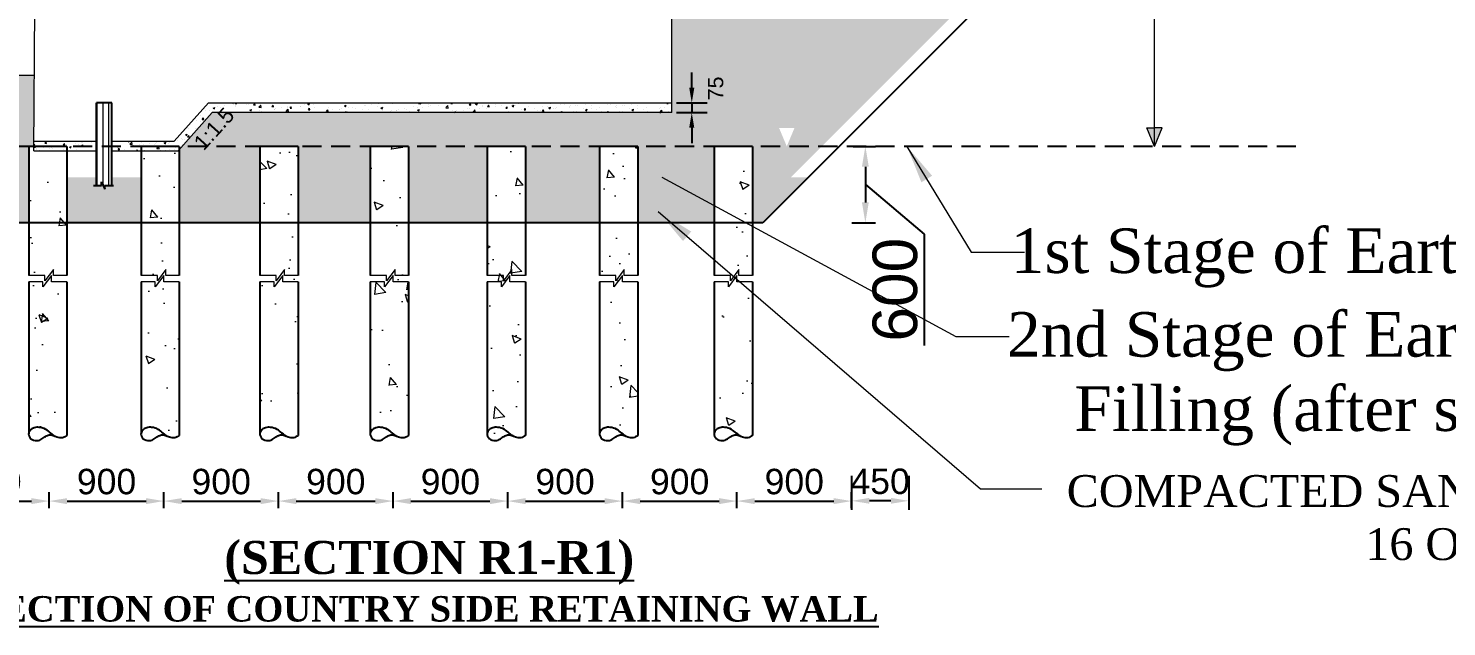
# Model space of a CAD drawing. Extents: x -426260 to 2055400, y -4304674 to -305611.
# Drawn here: x 1014226 to 1025362, y -1914275 to -1909576 of the extents above; entities that cross this region are included whole.
import ezdxf

# ---------------------------------------------------------------- set-up
doc = ezdxf.new("R2010")
doc.units = 0
doc.header["$LTSCALE"] = 300
doc.header["$MEASUREMENT"] = 0
doc.header["$PDMODE"] = 3
doc.linetypes.add('DASHED', pattern=[0.75, 0.5, -0.25])
doc.layers.get('0').update_dxf_attribs({"linetype": 'CONTINUOUS'})
doc.layers.get('DEFPOINTS').update_dxf_attribs({"linetype": 'CONTINUOUS'})
doc.layers.add('Dim', color=7, linetype='CONTINUOUS', lineweight=9)
doc.layers.add('HATCH', color=252, linetype='CONTINUOUS', lineweight=5)
for name, color, linetype in [('LINE', 7, 'CONTINUOUS'), ('P1', 7, 'CONTINUOUS'), ('TXT', 7, 'CONTINUOUS')]:
    doc.layers.add(name, color=color, linetype=linetype)
doc.styles.add('Arial', font='arial.ttf')
doc.styles.add('BIG', font='ROMANT.SHX')
doc.styles.add('DIM', font='isocp3.shx')
doc.styles.add('dimText', font='ARIALN.TTF')
doc.dimstyles.new('dim_230', dxfattribs={"dimtxt": 460, "dimasz": 460, "dimexe": 230, "dimexo": 100, "dimgap": 100, "dimtad": 1, "dimdec": 0, "dimzin": 0, "dimdsep": 46, "dimtxsty": 'dimText', "dimcen": 0.09, "dimclrd": 256, "dimclre": 256, "dimclrt": 7, "dimadec": 0, "dimazin": 0, "dimtfac": 1, "dimtdec": 0, "dimtofl": 0, "dimtmove": 0, "dimatfit": 3, "dimfxl": 1, "dimtolj": 1, "dimtzin": 0, "dimlwd": -1, "dimlwe": -1, "dimarcsym": 0})
doc.dimstyles.new('dim_60', dxfattribs={"dimtxt": 120, "dimasz": 120, "dimexe": 60, "dimexo": 60, "dimgap": 50, "dimtad": 1, "dimdec": 0, "dimzin": 0, "dimdsep": 46, "dimtxsty": 'DIM', "dimcen": 0.09, "dimclrd": 5, "dimclre": 5, "dimclrt": 7, "dimadec": 0, "dimazin": 0, "dimtfac": 1, "dimtdec": 0, "dimtmove": 0, "dimatfit": 3, "dimfxl": 1, "dimtolj": 1, "dimtzin": 0, "dimarcsym": 0})
doc.dimstyles.new('dim_70', dxfattribs={"dimtxt": 140, "dimasz": 140, "dimexe": 70, "dimexo": 40, "dimgap": 50, "dimtad": 1, "dimdec": 0, "dimzin": 0, "dimdsep": 46, "dimtxsty": 'Arial', "dimcen": 0.09, "dimclrd": 5, "dimclre": 5, "dimclrt": 7, "dimadec": 0, "dimazin": 0, "dimtfac": 1, "dimtdec": 0, "dimtmove": 0, "dimatfit": 3, "dimfxl": 1, "dimtolj": 1, "dimtzin": 0, "dimarcsym": 0})
doc.dimstyles.new('dim_80', dxfattribs={"dimtxt": 160, "dimasz": 160, "dimexe": 80, "dimexo": 40, "dimgap": 50, "dimtad": 1, "dimdec": 0, "dimzin": 0, "dimdsep": 46, "dimtxsty": 'DIM', "dimcen": 0.09, "dimclrd": 5, "dimclre": 5, "dimclrt": 7, "dimadec": 0, "dimazin": 0, "dimtfac": 1, "dimtdec": 0, "dimtmove": 0, "dimatfit": 3, "dimfxl": 1, "dimtolj": 1, "dimtzin": 0, "dimarcsym": 0})
pattern_1 = [(37.5, (-16845.33, -437238.19), (-5.039469, 154.1459015), [0, -121.6, 0, -136, 0, -130]), (7.5, (-16845.33, -437238.19), (141.582136, 225.771685), [0, -65.6, 0, -109.6, 0, -42]), (327.5, (-16943.73, -437238.19), (249.131349, 0.452724), [0, -40, 0, -144, 0, -188]), (317.5, (-16943.73, -437238.19), (240.490128, 70.214045), [0, -20, 0, -94.4, 0, -108])]

# ---------------------------------------------------------------- blocks, each defined once
blk = doc.blocks.new('*D113')
at = {"layer": 'DEFPOINTS', "color": 0, "ltscale": 500, "transparency": 16777216}
for p in [(1018957, -1910237), (1019026, -1910162), (1019435, -1910237)]:
    blk.add_point(p, dxfattribs=at)
at = {"layer": 'Dim', "color": 5, "lineweight": -2, "ltscale": 500, "transparency": 16777216}
for p, q in [((1019435, -1910042), (1019435, -1909922)), ((1019315, -1910162), (1019555, -1910162)), ((1019315, -1910237), (1019555, -1910237)), ((1019435, -1910162), (1019435, -1910237)), ((1019435, -1910357), (1019435, -1910477))]:
    blk.add_line(p, q, dxfattribs=at)
at = {"layer": 'Dim', "color": 5, "ltscale": 500, "transparency": 16777216}
for points in [[(1019415, -1910042), (1019455, -1910042), (1019435, -1910162)], [(1019415, -1910357), (1019455, -1910357), (1019435, -1910237)]]:
    blk.add_solid(points, dxfattribs=at)
at = {"layer": 'Dim', "color": 7, "ltscale": 500, "transparency": 16777216, "insert": (1019623, -1910048), "char_height": 120, "attachment_point": 5, "rotation": 90, "style": 'Arial'}
blk.add_mtext('\\A1;75', dxfattribs=at)
blk = doc.blocks.new('*D114')
at = {"layer": 'DEFPOINTS', "color": 0, "ltscale": 50, "transparency": 16777216}
for p in [(1020690, -1913052), (1021139, -1913052), (1020690, -1913287)]:
    blk.add_point(p, dxfattribs=at)
at = {"layer": 'HATCH', "color": 5, "lineweight": -2, "ltscale": 50, "transparency": 16777216}
for p, q in [((1020690, -1913092), (1020690, -1913357)), ((1021139, -1913092), (1021139, -1913357)), ((1020999, -1913287), (1020830, -1913287))]:
    blk.add_line(p, q, dxfattribs=at)
at = {"layer": 'HATCH', "color": 5, "ltscale": 50, "transparency": 16777216}
for points in [[(1020830, -1913264), (1020830, -1913310), (1020690, -1913287)], [(1020999, -1913264), (1020999, -1913310), (1021139, -1913287)]]:
    blk.add_solid(points, dxfattribs=at)
at = {"layer": 'HATCH', "color": 7, "ltscale": 50, "transparency": 16777216, "insert": (1020914, -1913135), "char_height": 200, "attachment_point": 5, "style": 'Arial'}
blk.add_mtext('\\A1;450', dxfattribs=at)
blk = doc.blocks.new('RT')
at = {"layer": 'Dim', "ltscale": 50}
h = blk.add_hatch(dxfattribs=at)
h.set_pattern_fill('AR-CONC', color=8, scale=100, style=0)
h.set_pattern_definition([(50, (-3013919.5, 641592.65), (717.26018, -62.75213), [75, -825]), (355, (-3013919.5, 641592.65), (-138.75133, 752.19213), [60, -660]), (100.4514, (-3013859.75, 641587.4), (578.50938, 689.43954), [63.74019, -701.14211]), (46.1842, (-3013919.5, 641792.65), (1067.24105, -165.51901), [112.5, -1237.5]), (96.6356, (-3013830.6, 641778.9), (934.6627, 974.11787), [95.6103, -1051.713]), (351.1842, (-3013919.5, 641792.7), (934.66195, 974.1186), [90, -990]), (21, (-3013819.5, 641742.65), (596.90705, -402.61889), [75, -825]), (326, (-3013819.5, 641742.65), (243.31533, 725.15005), [60, -660]), (71.4514, (-3013769.8, 641709.1), (840.22263, 322.5305), [63.74019, -701.14211]), (37.5, (-3013919.52, 641592.65), (12.159855, 332.893854), [0, -652, 0, -670, 0, -662.5]), (7.5, (-3013919.52, 641592.65), (263.069537, 394.41171), [0, -382, 0, -637, 0, -252.5]), (327.5, (-3014142.52, 641592.65), (533.822436, -22.554872), [0, -250, 0, -780, 0, -1035]), (317.5, (-3014242.52, 641592.65), (583.18617, 100.10498), [0, -325, 0, -518, 0, -735])])
h.paths.add_polyline_path([(150, -2269), (138, -2291), (119, -2305), (97, -2311), (74, -2310), (52, -2302), (33, -2290), (15, -2276), (-6, -2267), (-29, -2266), (-52, -2273), (-64, -2281), (-86, -2289), (-109, -2290), (-130, -2283), (-150, -2271), (-150, 0), (150, 0)])
for points in [[(-150, -1014), (-44, -1014), (-44, -966), (22, -1055), (22, -1014), (150, -1014)], [(-150, -1063), (-29, -1063), (-29, -1015), (38, -1103), (38, -1063), (150, -1063)]]:
    blk.add_lwpolyline(points, dxfattribs=at)
at = {"layer": 'P1', "ltscale": 50}
for points in [[(-150, 0), (-150, -1014)], [(-150, 0), (150, 0)], [(150, 0), (150, -1014)], [(-150, -1063), (-150, -2271)], [(150, -1063), (150, -2253)]]:
    blk.add_lwpolyline(points, dxfattribs=at)
blk.add_spline([(-150, -2271), (-115, -2289), (-72, -2284), (-23, -2252), (15, -2223), (67, -2207), (106, -2210), (132, -2224), (144, -2239), (150, -2253), (150, -2266), (123, -2303), (73, -2309), (38, -2293), (10, -2273), (-18, -2265), (-51, -2273)], degree=3, dxfattribs=at)
blk = doc.blocks.new('PILE.5')
at = {"layer": 'HATCH', "color": 5}
blk.add_blockref('RT', (0, 0), dxfattribs=at)
blk = doc.blocks.new('*D215')
at = {"layer": 'DEFPOINTS', "color": 0, "ltscale": 50, "transparency": 16777216}
for p in [(1014390, -1913289), (1013490, -1913384), (1014390, -1913384)]:
    blk.add_point(p, dxfattribs=at)
at = {"layer": 'HATCH', "color": 5, "lineweight": -2, "ltscale": 50, "transparency": 16777216}
for p, q in [((1013490, -1913344), (1013490, -1913219)), ((1014390, -1913344), (1014390, -1913219)), ((1013630, -1913289), (1014250, -1913289))]:
    blk.add_line(p, q, dxfattribs=at)
at = {"layer": 'HATCH', "color": 5, "ltscale": 50, "transparency": 16777216}
for points in [[(1013630, -1913266), (1013630, -1913313), (1013490, -1913289)], [(1014250, -1913266), (1014250, -1913313), (1014390, -1913289)]]:
    blk.add_solid(points, dxfattribs=at)
at = {"layer": 'HATCH', "color": 7, "ltscale": 50, "transparency": 16777216, "insert": (1013940, -1913137), "char_height": 200, "attachment_point": 5, "style": 'Arial'}
blk.add_mtext('\\A1;900', dxfattribs=at)
blk = doc.blocks.new('*D216')
at = {"layer": 'DEFPOINTS', "color": 0, "ltscale": 50, "transparency": 16777216}
for p in [(1015290, -1913289), (1014390, -1913384), (1015290, -1913384)]:
    blk.add_point(p, dxfattribs=at)
at = {"layer": 'HATCH', "color": 5, "lineweight": -2, "ltscale": 50, "transparency": 16777216}
for p, q in [((1014390, -1913344), (1014390, -1913219)), ((1015290, -1913344), (1015290, -1913219)), ((1014530, -1913289), (1015150, -1913289))]:
    blk.add_line(p, q, dxfattribs=at)
at = {"layer": 'HATCH', "color": 5, "ltscale": 50, "transparency": 16777216}
for points in [[(1014530, -1913266), (1014530, -1913313), (1014390, -1913289)], [(1015150, -1913266), (1015150, -1913313), (1015290, -1913289)]]:
    blk.add_solid(points, dxfattribs=at)
at = {"layer": 'HATCH', "color": 7, "ltscale": 50, "transparency": 16777216, "insert": (1014840, -1913137), "char_height": 200, "attachment_point": 5, "style": 'Arial'}
blk.add_mtext('\\A1;900', dxfattribs=at)
blk = doc.blocks.new('*D217')
at = {"layer": 'DEFPOINTS', "color": 0, "ltscale": 50, "transparency": 16777216}
for p in [(1016190, -1913289), (1015290, -1913384), (1016190, -1913384)]:
    blk.add_point(p, dxfattribs=at)
at = {"layer": 'HATCH', "color": 5, "lineweight": -2, "ltscale": 50, "transparency": 16777216}
for p, q in [((1015290, -1913344), (1015290, -1913219)), ((1016190, -1913344), (1016190, -1913219)), ((1015430, -1913289), (1016050, -1913289))]:
    blk.add_line(p, q, dxfattribs=at)
at = {"layer": 'HATCH', "color": 5, "ltscale": 50, "transparency": 16777216}
for points in [[(1015430, -1913266), (1015430, -1913313), (1015290, -1913289)], [(1016050, -1913266), (1016050, -1913313), (1016190, -1913289)]]:
    blk.add_solid(points, dxfattribs=at)
at = {"layer": 'HATCH', "color": 7, "ltscale": 50, "transparency": 16777216, "insert": (1015740, -1913137), "char_height": 200, "attachment_point": 5, "style": 'Arial'}
blk.add_mtext('\\A1;900', dxfattribs=at)
blk = doc.blocks.new('*D218')
at = {"layer": 'DEFPOINTS', "color": 0, "ltscale": 50, "transparency": 16777216}
for p in [(1017090, -1913289), (1016190, -1913384), (1017090, -1913384)]:
    blk.add_point(p, dxfattribs=at)
at = {"layer": 'HATCH', "color": 5, "lineweight": -2, "ltscale": 50, "transparency": 16777216}
for p, q in [((1016190, -1913344), (1016190, -1913219)), ((1017090, -1913344), (1017090, -1913219)), ((1016330, -1913289), (1016950, -1913289))]:
    blk.add_line(p, q, dxfattribs=at)
at = {"layer": 'HATCH', "color": 5, "ltscale": 50, "transparency": 16777216}
for points in [[(1016330, -1913266), (1016330, -1913313), (1016190, -1913289)], [(1016950, -1913266), (1016950, -1913313), (1017090, -1913289)]]:
    blk.add_solid(points, dxfattribs=at)
at = {"layer": 'HATCH', "color": 7, "ltscale": 50, "transparency": 16777216, "insert": (1016640, -1913137), "char_height": 200, "attachment_point": 5, "style": 'Arial'}
blk.add_mtext('\\A1;900', dxfattribs=at)
blk = doc.blocks.new('*D219')
at = {"layer": 'DEFPOINTS', "color": 0, "ltscale": 50, "transparency": 16777216}
for p in [(1017990, -1913289), (1017090, -1913384), (1017990, -1913384)]:
    blk.add_point(p, dxfattribs=at)
at = {"layer": 'HATCH', "color": 5, "lineweight": -2, "ltscale": 50, "transparency": 16777216}
for p, q in [((1017090, -1913344), (1017090, -1913219)), ((1017990, -1913344), (1017990, -1913219)), ((1017230, -1913289), (1017850, -1913289))]:
    blk.add_line(p, q, dxfattribs=at)
at = {"layer": 'HATCH', "color": 5, "ltscale": 50, "transparency": 16777216}
for points in [[(1017230, -1913266), (1017230, -1913313), (1017090, -1913289)], [(1017850, -1913266), (1017850, -1913313), (1017990, -1913289)]]:
    blk.add_solid(points, dxfattribs=at)
at = {"layer": 'HATCH', "color": 7, "ltscale": 50, "transparency": 16777216, "insert": (1017540, -1913137), "char_height": 200, "attachment_point": 5, "style": 'Arial'}
blk.add_mtext('\\A1;900', dxfattribs=at)
blk = doc.blocks.new('*D220')
at = {"layer": 'DEFPOINTS', "color": 0, "ltscale": 50, "transparency": 16777216}
for p in [(1018890, -1913289), (1017990, -1913384), (1018890, -1913384)]:
    blk.add_point(p, dxfattribs=at)
at = {"layer": 'HATCH', "color": 5, "lineweight": -2, "ltscale": 50, "transparency": 16777216}
for p, q in [((1017990, -1913344), (1017990, -1913219)), ((1018890, -1913344), (1018890, -1913219)), ((1018130, -1913289), (1018750, -1913289))]:
    blk.add_line(p, q, dxfattribs=at)
at = {"layer": 'HATCH', "color": 5, "ltscale": 50, "transparency": 16777216}
for points in [[(1018130, -1913266), (1018130, -1913313), (1017990, -1913289)], [(1018750, -1913266), (1018750, -1913313), (1018890, -1913289)]]:
    blk.add_solid(points, dxfattribs=at)
at = {"layer": 'HATCH', "color": 7, "ltscale": 50, "transparency": 16777216, "insert": (1018440, -1913137), "char_height": 200, "attachment_point": 5, "style": 'Arial'}
blk.add_mtext('\\A1;900', dxfattribs=at)
blk = doc.blocks.new('*D221')
at = {"layer": 'DEFPOINTS', "color": 0, "ltscale": 50, "transparency": 16777216}
for p in [(1019790, -1913289), (1018890, -1913384), (1019790, -1913384)]:
    blk.add_point(p, dxfattribs=at)
at = {"layer": 'HATCH', "color": 5, "lineweight": -2, "ltscale": 50, "transparency": 16777216}
for p, q in [((1018890, -1913344), (1018890, -1913219)), ((1019790, -1913344), (1019790, -1913219)), ((1019030, -1913289), (1019650, -1913289))]:
    blk.add_line(p, q, dxfattribs=at)
at = {"layer": 'HATCH', "color": 5, "ltscale": 50, "transparency": 16777216}
for points in [[(1019030, -1913266), (1019030, -1913313), (1018890, -1913289)], [(1019650, -1913266), (1019650, -1913313), (1019790, -1913289)]]:
    blk.add_solid(points, dxfattribs=at)
at = {"layer": 'HATCH', "color": 7, "ltscale": 50, "transparency": 16777216, "insert": (1019340, -1913137), "char_height": 200, "attachment_point": 5, "style": 'Arial'}
blk.add_mtext('\\A1;900', dxfattribs=at)
blk = doc.blocks.new('*D222')
at = {"layer": 'DEFPOINTS', "color": 0, "ltscale": 50, "transparency": 16777216}
for p in [(1020690, -1913289), (1019790, -1913384), (1020690, -1913384)]:
    blk.add_point(p, dxfattribs=at)
at = {"layer": 'HATCH', "color": 5, "lineweight": -2, "ltscale": 50, "transparency": 16777216}
for p, q in [((1019790, -1913344), (1019790, -1913219)), ((1020690, -1913344), (1020690, -1913219)), ((1019930, -1913289), (1020550, -1913289))]:
    blk.add_line(p, q, dxfattribs=at)
at = {"layer": 'HATCH', "color": 5, "ltscale": 50, "transparency": 16777216}
for points in [[(1019930, -1913266), (1019930, -1913313), (1019790, -1913289)], [(1020550, -1913266), (1020550, -1913313), (1020690, -1913289)]]:
    blk.add_solid(points, dxfattribs=at)
at = {"layer": 'HATCH', "color": 7, "ltscale": 50, "transparency": 16777216, "insert": (1020240, -1913137), "char_height": 200, "attachment_point": 5, "style": 'Arial'}
blk.add_mtext('\\A1;900', dxfattribs=at)
blk = doc.blocks.new('*D226')
at = {"layer": 'DEFPOINTS', "color": 0, "ltscale": 500, "transparency": 16777216}
for p in [(1020663, -1910503), (1020651, -1911103), (1020798, -1911103)]:
    blk.add_point(p, dxfattribs=at)
at = {"layer": 'Dim', "color": 5, "lineweight": -2, "ltscale": 500, "transparency": 16777216}
for p, q in [((1020703, -1910503), (1020878, -1910503)), ((1020798, -1910663), (1020798, -1910943)), ((1020798, -1910803), (1021261, -1911192)), ((1020691, -1911103), (1020878, -1911103)), ((1021261, -1911192), (1021261, -1912066))]:
    blk.add_line(p, q, dxfattribs=at)
at = {"layer": 'Dim', "color": 5, "ltscale": 500, "transparency": 16777216}
for points in [[(1020771, -1910663), (1020825, -1910663), (1020798, -1910503)], [(1020771, -1910943), (1020825, -1910943), (1020798, -1911103)]]:
    blk.add_solid(points, dxfattribs=at)
at = {"layer": 'Dim', "color": 7, "ltscale": 500, "transparency": 16777216, "insert": (1021032, -1911629), "char_height": 350, "attachment_point": 5, "rotation": 90, "style": 'Arial'}
blk.add_mtext('\\A1;600', dxfattribs=at)

msp = doc.modelspace()

# ---------------------------------------------------------------- hatches: boundary and pattern name
at = {"layer": 'Dim', "ltscale": 500}
h = msp.add_hatch(color=8, dxfattribs=at)
h.dxf.hatch_style = 1
h.paths.add_polyline_path([(1023129.6, -1910358), (1023068.8, -1910358), (1023008, -1910358), (1023068.8, -1910503.1)])
at = {"layer": 'HATCH', "ltscale": 10}
h = msp.add_hatch(dxfattribs=at)
h.set_pattern_fill('ANSI31', color=256, scale=375, angle=45, style=0)
h.set_pattern_definition([(90, (1150046.683, -1900850.76), (-46.875, 7e-15), [])])
h.paths.add_polyline_path([(1014760.4, -1910816.9), (1014804.6, -1910816.9), (1014804.6, -1910788.4), (1014832.6, -1910843.8), (1014832.6, -1910816.9), (1014880.4, -1910816.3), (1014880.4, -1910162.2), (1014760.4, -1910162.2)])
at = {"layer": 'LINE', "lineweight": 9, "ltscale": 50}
h = msp.add_hatch(dxfattribs=at)
h.set_pattern_fill('AR-SAND', color=0, scale=80, style=0)
h.set_pattern_definition(pattern_1)
h.paths.add_polyline_path([(1019448, -1909957.1), (1019448, -1909617.4), (1019200.7, -1909617.4), (1019200.7, -1909957.1)], flags=9)
h.paths.add_polyline_path([(1023214.4, -1905984.5), (1023574.2, -1905631.8), (1023285.7, -1905337.5), (1022925.9, -1905690.1)], flags=24)
h.paths.add_polyline_path([(1022155.6, -1908804.3), (1027047.9, -1903912), (1024778.1, -1903912), (1019277.7, -1909412.4), (1019277.7, -1909946.3), (1020181.1, -1909946.3), (1020181.1, -1908804.3)])
h.paths.add_polyline_path([(1021013.5, -1909946.3), (1022155.6, -1908804.3), (1020181.1, -1908804.3), (1020181.1, -1909946.3)])
h = msp.add_hatch(dxfattribs=at)
h.set_pattern_fill('AR-SAND', color=0, scale=80, style=0)
h.set_pattern_definition(pattern_1)
h.paths.add_polyline_path([(1014274.1, -1909946.3), (1012239.7, -1909946.3), (1012796.4, -1910503.1), (1014270.6, -1910503.1)])
h.paths.add_polyline_path([(1020120.3, -1910358), (1020181.1, -1910358), (1020181.1, -1909946.3), (1019277.7, -1909946.3), (1019277.7, -1910237.2), (1019127.7, -1910237.2), (1015670.5, -1910237.2), (1015432.1, -1910503.1), (1020181.1, -1910503.1)])
h.paths.add_polyline_path([(1013339.7, -1910503.1), (1012796.4, -1910503.1), (1013039.7, -1910746.3), (1013339.7, -1910746.3)])
h.paths.add_polyline_path([(1019532, -1910163.8), (1019532, -1909932), (1019714, -1909932), (1019714, -1910163.8)], flags=9)
h.paths.add_polyline_path([(1015605.2, -1910585.6), (1015802, -1910368.2), (1015668, -1910246.9), (1015471.2, -1910464.3)], flags=9)
h.paths.add_polyline_path([(1020456.8, -1910503.1), (1021013.5, -1909946.3), (1020181.1, -1909946.3), (1020181.1, -1910358), (1020241.9, -1910358), (1020181.1, -1910503.1)])
h = msp.add_hatch(dxfattribs=at)
h.set_pattern_fill('AR-SAND', color=0, scale=80, style=0)
h.set_pattern_definition([(37.5, (-18848.5, -432611.6), (-5.039469, 154.1459015), [0, -121.6, 0, -136, 0, -130]), (7.5, (-18848.5, -432611.6), (141.582136, 225.771685), [0, -65.6, 0, -109.6, 0, -42]), (327.5, (-18946.9, -432611.6), (249.131349, 0.452724), [0, -40, 0, -144, 0, -188]), (317.5, (-18946.9, -432611.6), (240.490128, 70.214045), [0, -20, 0, -94.4, 0, -108])])
h.paths.add_polyline_path([(1020350.5, -1910746.3), (1019911.1, -1910746.3), (1019911.1, -1911103.1), (1019993.7, -1911103.1)])
h.paths.add_polyline_path([(1019611.1, -1910746.3), (1019011.1, -1910746.3), (1019011.1, -1911103.1), (1019611.1, -1911103.1)])
h.paths.add_polyline_path([(1018711.1, -1910746.3), (1018128.7, -1910746.3), (1018128.7, -1911103.1), (1018711.1, -1911103.1)])
h.paths.add_polyline_path([(1017828.7, -1910746.3), (1017239.7, -1910746.3), (1017211.1, -1910746.3), (1017211.1, -1911103.1), (1017828.7, -1911103.1)])
h.paths.add_polyline_path([(1016911.1, -1910746.3), (1016344.5, -1910746.3), (1016344.5, -1911103.1), (1016911.1, -1911103.1)])
h.paths.add_polyline_path([(1016044.5, -1910746.3), (1015411.1, -1910746.3), (1015411.1, -1911103.1), (1016044.5, -1911103.1)])
h.paths.add_polyline_path([(1015111.1, -1910746.3), (1014880.4, -1910746.3), (1014880.4, -1910811.2), (1014827.2, -1910811.2), (1014827.2, -1910838.1), (1014799.2, -1910782.7), (1014799.2, -1910811.2), (1014760.4, -1910811.2), (1014760.4, -1910746.3), (1014528.7, -1910746.3), (1014528.7, -1911103.1), (1015111.1, -1911103.1)])
h.paths.add_polyline_path([(1014228.7, -1910746.3), (1013639.7, -1910746.3), (1013639.7, -1911103.1), (1014228.7, -1911103.1)])
h.paths.add_polyline_path([(1013339.7, -1910746.3), (1012871.6, -1910746.3), (1013228.4, -1911103.1), (1013339.7, -1911103.1)])
h.paths.add_polyline_path([(1014228.7, -1910746.3), (1014228.7, -1910503.1), (1013639.7, -1910503.1), (1013639.7, -1910746.3)])
h.paths.add_polyline_path([(1016044.5, -1910746.3), (1016044.5, -1910503.1), (1015432.1, -1910503.1), (1015411.1, -1910526.5), (1015411.1, -1910746.3)])
h.paths.add_polyline_path([(1016911.1, -1910746.3), (1016911.1, -1910503.1), (1016344.5, -1910503.1), (1016344.5, -1910746.3)])
h.paths.add_polyline_path([(1017828.7, -1910746.3), (1017828.7, -1910503.1), (1017211.1, -1910503.1), (1017211.1, -1910746.3), (1017239.7, -1910746.3)])
h.paths.add_polyline_path([(1018711.1, -1910746.3), (1018711.1, -1910503.1), (1018128.7, -1910503.1), (1018128.7, -1910746.3)])
h.paths.add_polyline_path([(1019611.1, -1910746.3), (1019611.1, -1910503.1), (1019011.1, -1910503.1), (1019011.1, -1910746.3)])
h.paths.add_polyline_path([(1020213.5, -1910746.3), (1020456.8, -1910503.1), (1019911.1, -1910503.1), (1019911.1, -1910746.3)])
h.paths.add_polyline_path([(1015605.2, -1910585.6), (1015802, -1910368.2), (1015668, -1910246.9), (1015471.2, -1910464.3)], flags=9)

# ---------------------------------------------------------------- linework, layer by layer
at = {"color": 7, "lineweight": 15}
for p, q in [((1014270.4, -1910537.2), (1014277.5, -1909412.4)), ((1019277.7, -1910237.2), (1019277.7, -1909412.4)), ((1015639.4, -1910162.2), (1019127.7, -1910162.2)), ((1019127.7, -1910237.2), (1015670.5, -1910237.2)), ((1019127.7, -1910162.2), (1019277.7, -1910162.2)), ((1019277.7, -1910237.2), (1019127.7, -1910237.2)), ((1014270.4, -1910462.2), (1014760.4, -1910462.2)), ((1014270.4, -1910537.2), (1014760.4, -1910537.2)), ((1014880.4, -1910462.2), (1015370.4, -1910462.2)), ((1014880.4, -1910537.2), (1015401.5, -1910537.2))]:
    msp.add_line(p, q, dxfattribs=at)
for points in [[(1015639.4, -1910162.2), (1015370.4, -1910462.2)], [(1015670.5, -1910237.2), (1015401.5, -1910537.2)]]:
    msp.add_lwpolyline(points, dxfattribs=at)
at = {"layer": 'Dim', "ltscale": 500}
for points in [[(1023068.8, -1910503.1), (1023068.8, -1908804.3)], [(1023068.8, -1910503.1), (1023008, -1910358), (1023068.8, -1910358)], [(1023068.8, -1910503.1), (1023129.6, -1910358), (1023068.8, -1910358)]]:
    msp.add_lwpolyline(points, dxfattribs=at)
at = {"layer": 'LINE', "color": 0, "lineweight": 9, "ltscale": 50}
msp.add_line((1014274.1, -1909946.3), (1010622.3, -1909946.3), dxfattribs=at)
at = {"layer": 'LINE'}
for p, q in [((1014760.4, -1910462.2), (1014760.4, -1910160.3)), ((1014760.4, -1910811.5), (1014760.4, -1910160.3)), ((1014880.4, -1910160.3), (1014760.4, -1910160.3)), ((1014880.4, -1910815), (1014880.4, -1910160.3)), ((1014799.2, -1910811.2), (1014799.2, -1910782.7)), ((1014799.2, -1910782.7), (1014827.2, -1910838.1)), ((1014736.5, -1910811.2), (1014799.2, -1910811.2)), ((1014827.2, -1910838.1), (1014827.2, -1910811.2)), ((1014827.6, -1910811.2), (1014893.6, -1910811.2)), ((1019993.7, -1911103.1), (1013228.4, -1911103.1))]:
    msp.add_line(p, q, dxfattribs=at)
at = {"layer": 'LINE', "color": 2, "lineweight": 15}
for p, q in [((1015615.6, -1910220.9), (1015615.6, -1910220.9)), ((1015650.9, -1910217.6), (1015650.9, -1910217.6)), ((1015677, -1910202.4), (1015691, -1910197.1)), ((1015677, -1910202.4), (1015686.9, -1910209.2)), ((1015686.9, -1910209.2), (1015691, -1910197.1)), ((1015713.1, -1910191.9), (1015713.1, -1910191.9)), ((1015725.2, -1910163.7), (1015725.2, -1910163.7)), ((1015732.2, -1910200.9), (1015732.2, -1910200.9)), ((1015751.9, -1910204.8), (1015751.9, -1910204.8)), ((1015763.1, -1910185.3), (1015763.1, -1910185.3)), ((1015822.9, -1910162.4), (1015840.7, -1910165.1)), ((1015823, -1910162.3), (1015823.1, -1910162.2)), ((1015831.9, -1910168.2), (1015831.9, -1910168.2)), ((1015838.9, -1910175.3), (1015838.9, -1910175.3)), ((1015840.7, -1910165.1), (1015840.4, -1910162.2)), ((1015848.9, -1910180.8), (1015848.9, -1910180.8)), ((1015850.9, -1910165.5), (1015853.6, -1910162.2)), ((1015850.9, -1910165.5), (1015862.8, -1910166.6)), ((1015855.8, -1910189.8), (1015855.8, -1910189.8)), ((1015862.8, -1910166.6), (1015862, -1910162.2)), ((1015938.7, -1910172.7), (1015938.7, -1910172.7)), ((1015958.5, -1910175.7), (1015958.5, -1910175.7)), ((1015962.6, -1910231), (1015962.6, -1910231)), ((1015964.4, -1910218.5), (1015978.4, -1910213.1)), ((1015964.4, -1910218.5), (1015974.3, -1910225.2)), ((1015974.3, -1910225.2), (1015978.4, -1910213.1)), ((1015994.3, -1910178.1), (1016004, -1910166.6)), ((1015994.3, -1910178.1), (1016006.3, -1910179.1)), ((1016006.3, -1910179.1), (1016004, -1910166.6)), ((1016036.4, -1910195.4), (1016052, -1910179.2)), ((1016036.4, -1910195.5), (1016054.2, -1910198.2)), ((1016038.4, -1910221), (1016038.4, -1910221)), ((1016041.9, -1910230.8), (1016041.9, -1910230.8)), ((1016045.4, -1910177.2), (1016045.4, -1910177.2)), ((1016054.2, -1910198.2), (1016052, -1910179.2)), ((1016057.1, -1910229.5), (1016057.1, -1910229.5)), ((1016059.5, -1910162.9), (1016059.5, -1910162.9)), ((1016137.8, -1910190.6), (1016147.4, -1910179.1)), ((1016137.8, -1910190.6), (1016149.7, -1910191.7)), ((1016149.7, -1910191.7), (1016147.4, -1910179.1)), ((1016152.2, -1910181.7), (1016152.2, -1910181.7)), ((1016158.5, -1910210.8), (1016158.5, -1910210.8)), ((1016160.9, -1910214.5), (1016160.9, -1910214.5)), ((1016164.7, -1910204.4), (1016164.7, -1910204.4)), ((1016214.8, -1910197.8), (1016214.8, -1910197.8)), ((1016249.8, -1910228.6), (1016267.6, -1910231.3)), ((1016249.9, -1910228.5), (1016265.4, -1910212.3)), ((1016251.8, -1910234.5), (1016265.8, -1910229.1)), ((1016251.8, -1910234.5), (1016255.9, -1910237.2)), ((1016259, -1910186.2), (1016259, -1910186.2)), ((1016263.1, -1910237.2), (1016265.8, -1910229.1)), ((1016263.6, -1910200.4), (1016263.6, -1910200.4)), ((1016267.6, -1910231.3), (1016265.4, -1910212.3)), ((1016275.2, -1910190.8), (1016275.2, -1910190.8)), ((1016281.2, -1910203.2), (1016290.9, -1910191.7)), ((1016281.2, -1910203.2), (1016293.2, -1910204.2)), ((1016290.5, -1910187.8), (1016290.5, -1910187.8)), ((1016293.2, -1910204.2), (1016290.9, -1910191.7)), ((1016364.6, -1910187.6), (1016364.6, -1910187.6)), ((1016365.7, -1910190.7), (1016365.7, -1910190.7)), ((1016391.8, -1910170.7), (1016391.8, -1910170.7)), ((1016416.8, -1910171.2), (1016416.8, -1910171.2)), ((1016419.9, -1910170), (1016433.9, -1910164.6)), ((1016419.9, -1910170), (1016429.8, -1910176.7)), ((1016424.7, -1910215.7), (1016434.3, -1910204.2)), ((1016424.7, -1910215.7), (1016436.6, -1910216.8)), ((1016429.8, -1910176.7), (1016433.9, -1910164.6)), ((1016436.6, -1910216.8), (1016434.3, -1910204.2)), ((1016466.9, -1910164.6), (1016466.9, -1910164.6)), ((1016468.5, -1910172.6), (1016468.5, -1910172.6)), ((1016472.5, -1910195.2), (1016472.5, -1910195.2)), ((1016490, -1910233.5), (1016490, -1910233.5)), ((1016568.1, -1910228.3), (1016577.8, -1910216.8)), ((1016568.1, -1910228.3), (1016580.1, -1910229.3)), ((1016568.8, -1910225.1), (1016568.8, -1910225.1)), ((1016580.1, -1910229.3), (1016577.8, -1910216.8)), ((1016579.3, -1910199.7), (1016579.3, -1910199.7)), ((1016616.3, -1910216.9), (1016616.3, -1910216.9)), ((1016666.4, -1910210.3), (1016666.4, -1910210.3)), ((1016669.8, -1910212.3), (1016669.8, -1910212.3)), ((1016686, -1910204.3), (1016686, -1910204.3)), ((1016707.3, -1910186), (1016721.3, -1910180.6)), ((1016707.3, -1910186), (1016717.2, -1910192.7)), ((1016714.6, -1910237.2), (1016721.2, -1910229.3)), ((1016717.2, -1910192.7), (1016721.3, -1910180.6)), ((1016722.7, -1910237.2), (1016721.2, -1910229.3)), ((1016733.5, -1910230), (1016733.5, -1910230)), ((1016742.1, -1910200.3), (1016742.1, -1910200.3)), ((1016773.7, -1910197.3), (1016773.7, -1910197.3)), ((1016792.8, -1910208.8), (1016792.8, -1910208.8)), ((1016850.1, -1910210), (1016850.1, -1910210)), ((1016868.5, -1910183.7), (1016868.5, -1910183.7)), ((1016876.4, -1910183.2), (1016876.4, -1910183.2)), ((1016899.6, -1910213.3), (1016899.6, -1910213.3)), ((1016918.5, -1910177.1), (1016918.5, -1910177.1)), ((1016966.7, -1910190), (1016966.7, -1910190)), ((1016975, -1910237), (1016975, -1910237)), ((1016977.4, -1910170.4), (1016977.4, -1910170.4)), ((1016994.3, -1910167.1), (1016994.3, -1910167.1)), ((1016994.7, -1910202), (1017008.7, -1910196.6)), ((1016994.7, -1910202), (1017004.7, -1910208.7)), ((1017004.7, -1910208.7), (1017008.7, -1910196.6)), ((1017006.3, -1910217.8), (1017006.3, -1910217.8)), ((1017014.7, -1910233.9), (1017014.7, -1910233.9)), ((1017068, -1910229.4), (1017068, -1910229.4)), ((1017078.8, -1910222), (1017078.8, -1910222)), ((1017083.4, -1910169.9), (1017083.4, -1910169.9)), ((1017113.1, -1910222.3), (1017113.1, -1910222.3)), ((1017118, -1910222.8), (1017118, -1910222.8)), ((1017131.3, -1910213.9), (1017131.3, -1910213.9)), ((1017181.5, -1910207.9), (1017181.5, -1910207.9)), ((1017193.8, -1910212.8), (1017193.8, -1910212.8)), ((1017219.9, -1910226.8), (1017219.9, -1910226.8)), ((1017247.9, -1910193.8), (1017247.9, -1910193.8)), ((1017282.1, -1910218), (1017296.1, -1910212.7)), ((1017282.1, -1910218), (1017292.1, -1910224.7)), ((1017282.5, -1910195.1), (1017282.5, -1910195.1)), ((1017290.6, -1910166.1), (1017294.3, -1910162.2)), ((1017290.6, -1910166.2), (1017308.3, -1910168.9)), ((1017292.1, -1910224.7), (1017296.1, -1910212.7)), ((1017308.3, -1910168.9), (1017307.6, -1910162.2)), ((1017320.1, -1910196.2), (1017320.1, -1910196.2)), ((1017326.6, -1910231.3), (1017326.6, -1910231.3)), ((1017364.6, -1910173.8), (1017364.6, -1910173.8)), ((1017370.2, -1910189.6), (1017370.2, -1910189.6)), ((1017386.4, -1910180.1), (1017386.4, -1910180.1)), ((1017433.4, -1910235.8), (1017433.4, -1910235.8)), ((1017445.9, -1910179.6), (1017445.9, -1910179.6)), ((1017486.7, -1910232.6), (1017486.7, -1910232.6)), ((1017489.1, -1910166), (1017489.1, -1910166)), ((1017504, -1910199.2), (1017519.6, -1910183)), ((1017504, -1910199.3), (1017521.8, -1910202)), ((1017521.8, -1910202), (1017519.6, -1910183)), ((1017544.5, -1910165.7), (1017547.4, -1910162.2)), ((1017544.5, -1910165.7), (1017556.5, -1910166.7)), ((1017556.5, -1910166.7), (1017555.7, -1910162.2)), ((1017557.6, -1910223.8), (1017557.6, -1910223.8)), ((1017569.6, -1910234), (1017583.6, -1910228.7)), ((1017569.6, -1910234), (1017574.3, -1910237.2)), ((1017569.7, -1910235.3), (1017569.7, -1910235.3)), ((1017572.2, -1910163), (1017572.2, -1910163)), ((1017580.7, -1910237.2), (1017583.6, -1910228.7)), ((1017587.7, -1910219.8), (1017587.7, -1910219.8)), ((1017622.1, -1910165.5), (1017622.1, -1910165.5)), ((1017645.4, -1910225.3), (1017645.4, -1910225.3)), ((1017674.2, -1910203.8), (1017674.2, -1910203.8)), ((1017688, -1910178.2), (1017697.6, -1910166.7)), ((1017688, -1910178.2), (1017700, -1910179.3)), ((1017691.6, -1910204.8), (1017691.6, -1910204.8)), ((1017700, -1910179.3), (1017697.6, -1910166.7)), ((1017717.4, -1910232.4), (1017735.2, -1910235.1)), ((1017717.5, -1910232.3), (1017733.1, -1910216.1)), ((1017728.9, -1910170.1), (1017728.9, -1910170.1)), ((1017735.2, -1910235.1), (1017733, -1910216.1)), ((1017737.6, -1910169.5), (1017751.6, -1910164.2)), ((1017737.6, -1910169.5), (1017747.6, -1910176.3)), ((1017747.6, -1910176.3), (1017751.6, -1910164.2)), ((1017771.7, -1910208.7), (1017771.7, -1910208.7)), ((1017790.9, -1910183.7), (1017790.9, -1910183.7)), ((1017794.3, -1910190.7), (1017794.3, -1910190.7)), ((1017821.8, -1910202.1), (1017821.8, -1910202.1)), ((1017831.4, -1910190.8), (1017841.1, -1910179.3)), ((1017831.4, -1910190.8), (1017843.4, -1910191.8)), ((1017835.6, -1910174.6), (1017835.6, -1910174.6)), ((1017843.4, -1910191.8), (1017841.1, -1910179.3)), ((1017895.3, -1910177.9), (1017895.3, -1910177.9)), ((1017897.5, -1910192.1), (1017897.5, -1910192.1)), ((1017907.5, -1910163.7), (1017907.5, -1910163.7)), ((1017942.4, -1910179.1), (1017942.4, -1910179.1)), ((1017974.9, -1910203.3), (1017984.5, -1910191.8)), ((1017974.9, -1910203.3), (1017986.9, -1910204.4)), ((1017986.9, -1910204.4), (1017984.5, -1910191.9)), ((1017996.7, -1910229.5), (1017996.7, -1910229.5)), ((1017999.2, -1910162.9), (1017999.2, -1910162.9)), ((1018023.9, -1910175.5), (1018023.9, -1910175.5)), ((1018025, -1910185.6), (1018039, -1910180.2)), ((1018025, -1910185.6), (1018035, -1910192.3)), ((1018035, -1910192.3), (1018039, -1910180.2)), ((1018049.2, -1910183.6), (1018049.2, -1910183.6)), ((1018073.9, -1910168.9), (1018073.9, -1910168.9)), ((1018099.4, -1910215.4), (1018099.4, -1910215.4)), ((1018118.4, -1910215.9), (1018120.5, -1910213.3)), ((1018118.4, -1910215.9), (1018120.5, -1910216.1)), ((1018120.5, -1910213.3), (1018128, -1910204.4)), ((1018120.5, -1910216.1), (1018130.3, -1910216.9)), ((1018130.3, -1910216.9), (1018128, -1910204.4)), ((1018155.9, -1910188.1), (1018155.9, -1910188.1)), ((1018200.4, -1910202.6), (1018200.4, -1910202.6)), ((1018220.5, -1910165.7), (1018220.5, -1910165.7)), ((1018223.4, -1910221.2), (1018223.4, -1910221.2)), ((1018249.2, -1910223), (1018249.2, -1910223)), ((1018261.8, -1910228.4), (1018271.4, -1910216.9)), ((1018261.8, -1910228.4), (1018273.8, -1910229.5)), ((1018262.7, -1910192.6), (1018262.7, -1910192.6)), ((1018273.8, -1910229.5), (1018271.4, -1910217)), ((1018273.4, -1910214.6), (1018273.4, -1910214.6)), ((1018304.3, -1910187.6), (1018304.3, -1910187.6)), ((1018312.5, -1910201.6), (1018326.5, -1910196.2)), ((1018312.5, -1910201.6), (1018322.4, -1910208.3)), ((1018322.4, -1910208.3), (1018326.5, -1910196.2)), ((1018327.3, -1910170.3), (1018327.3, -1910170.3)), ((1018349.2, -1910204.6), (1018349.2, -1910204.6)), ((1018365.8, -1910203), (1018365.8, -1910203)), ((1018369.5, -1910197.1), (1018369.5, -1910197.1)), ((1018407, -1910173.5), (1018407, -1910173.5)), ((1018408.4, -1910237.2), (1018414.9, -1910229.5)), ((1018416.3, -1910237.2), (1018414.9, -1910229.5)), ((1018434.1, -1910174.8), (1018434.1, -1910174.8)), ((1018475.5, -1910188), (1018475.5, -1910188)), ((1018476.2, -1910201.6), (1018476.2, -1910201.6)), ((1018482.4, -1910183), (1018482.4, -1910183)), ((1018505.6, -1910227.3), (1018505.6, -1910227.3)), ((1018525.6, -1910181.4), (1018525.6, -1910181.4)), ((1018530.4, -1910226.9), (1018530.4, -1910226.9)), ((1018540.8, -1910179.3), (1018540.8, -1910179.3)), ((1018583, -1910206.1), (1018583, -1910206.1)), ((1018599.1, -1910162.9), (1018599.1, -1910162.9)), ((1018599.9, -1910217.6), (1018613.9, -1910212.2)), ((1018599.9, -1910217.6), (1018609.8, -1910224.3)), ((1018601.3, -1910171.4), (1018601.3, -1910171.4)), ((1018609.5, -1910212.3), (1018609.5, -1910212.3)), ((1018609.8, -1910224.3), (1018613.9, -1910212.2)), ((1018647, -1910206.8), (1018647, -1910206.8)), ((1018647.6, -1910183.8), (1018647.6, -1910183.8)), ((1018675, -1910233.7), (1018675, -1910233.7)), ((1018689.8, -1910210.7), (1018689.8, -1910210.7)), ((1018712.2, -1910198.2), (1018712.2, -1910198.2)), ((1018725.1, -1910227.1), (1018725.1, -1910227.1)), ((1018771.1, -1910173.5), (1018771.1, -1910173.5)), ((1018772.5, -1910237.2), (1018779, -1910229.5)), ((1018780.5, -1910237.2), (1018779, -1910229.5)), ((1018798.2, -1910174.8), (1018798.2, -1910174.8)), ((1018839.6, -1910188), (1018839.6, -1910188)), ((1018840.4, -1910201.6), (1018840.4, -1910201.6)), ((1018846.6, -1910183), (1018846.6, -1910183)), ((1018869.7, -1910227.3), (1018869.7, -1910227.3)), ((1018889.7, -1910181.4), (1018889.7, -1910181.4)), ((1018894.5, -1910226.9), (1018894.5, -1910226.9)), ((1018904.9, -1910179.3), (1018904.9, -1910179.3)), ((1018947.1, -1910206.1), (1018947.1, -1910206.1)), ((1018963.2, -1910162.9), (1018963.2, -1910162.9)), ((1018964, -1910217.6), (1018978, -1910212.2)), ((1018964, -1910217.6), (1018974, -1910224.3)), ((1018965.4, -1910171.4), (1018965.4, -1910171.4)), ((1018973.6, -1910212.3), (1018973.6, -1910212.3)), ((1018974, -1910224.3), (1018978, -1910212.2)), ((1019011.1, -1910206.8), (1019011.1, -1910206.8)), ((1019011.7, -1910183.8), (1019011.7, -1910183.8)), ((1019039.1, -1910233.7), (1019039.1, -1910233.7)), ((1019053.9, -1910210.7), (1019053.9, -1910210.7)), ((1019076.3, -1910198.2), (1019076.3, -1910198.2)), ((1019089.2, -1910227.1), (1019089.2, -1910227.1)), ((1019179.2, -1910167.3), (1019179.2, -1910167.3)), ((1019181.4, -1910206.3), (1019181.4, -1910206.3)), ((1019185.1, -1910236.1), (1019200.7, -1910219.9)), ((1019185.1, -1910236.2), (1019191.9, -1910237.2)), ((1019189.9, -1910196.8), (1019189.9, -1910196.8)), ((1019202.7, -1910237.2), (1019200.6, -1910219.9)), ((1019222.2, -1910195.1), (1019222.2, -1910195.1)), ((1019223.6, -1910233.2), (1019223.6, -1910233.2)), ((1019238.2, -1910165.9), (1019241.3, -1910162.2)), ((1019238.2, -1910165.9), (1019250.2, -1910166.9)), ((1019250.2, -1910166.9), (1019249.3, -1910162.2)), ((1019252.4, -1910229.6), (1019252.4, -1910229.6)), ((1015534.1, -1910287.4), (1015534.1, -1910287.4)), ((1015545.8, -1910298.2), (1015545.8, -1910298.2)), ((1015575.3, -1910310.9), (1015575.3, -1910310.9)), ((1015579.4, -1910261.3), (1015579.4, -1910261.3)), ((1015591.7, -1910290.9), (1015601.4, -1910279.4)), ((1015591.7, -1910290.9), (1015603.7, -1910291.9)), ((1015603.7, -1910291.9), (1015601.4, -1910279.4)), ((1015621.6, -1910288.2), (1015621.6, -1910288.2)), ((1015428.9, -1910445.2), (1015428.9, -1910445.2)), ((1015437, -1910446.4), (1015437, -1910446.4)), ((1015450.5, -1910450.2), (1015450.5, -1910450.2)), ((1015460.3, -1910412), (1015474.3, -1910406.6)), ((1015460.3, -1910412), (1015470.2, -1910418.7)), ((1015470.2, -1910418.7), (1015474.3, -1910406.6)), ((1015476, -1910428.7), (1015485.7, -1910417.3)), ((1015476, -1910428.7), (1015488, -1910429.8)), ((1015481.5, -1910366.3), (1015481.5, -1910366.3)), ((1015488, -1910429.8), (1015485.7, -1910417.3)), ((1015539.7, -1910363), (1015539.7, -1910363)), ((1015543.3, -1910364.8), (1015543.3, -1910364.8)), ((1014270.6, -1910498.8), (1014271.8, -1910499.7)), ((1014270.7, -1910489.6), (1014275.9, -1910487.6)), ((1014271.8, -1910499.7), (1014275.9, -1910487.6)), ((1014286.5, -1910517.2), (1014286.5, -1910517.2)), ((1014292.3, -1910531.1), (1014292.3, -1910531.1)), ((1014313, -1910532.3), (1014313, -1910532.3)), ((1014315.4, -1910465.7), (1014315.4, -1910465.7)), ((1014347.2, -1910515.6), (1014347.2, -1910515.6)), ((1014356.1, -1910478.8), (1014365.8, -1910467.3)), ((1014356.1, -1910478.8), (1014368.1, -1910479.8)), ((1014368.1, -1910479.8), (1014365.8, -1910467.3)), ((1014393.3, -1910521.8), (1014393.3, -1910521.8)), ((1014397.3, -1910509), (1014397.3, -1910509)), ((1014409, -1910511.1), (1014409, -1910511.1)), ((1014415.7, -1910518.2), (1014415.7, -1910518.2)), ((1014473, -1910499.1), (1014473, -1910499.1)), ((1014499.6, -1910491.3), (1014509.2, -1910479.8)), ((1014499.6, -1910491.3), (1014511.6, -1910492.4)), ((1014500, -1910526.3), (1014500, -1910526.3)), ((1014511.6, -1910492.4), (1014509.2, -1910479.8)), ((1014516.7, -1910505.4), (1014516.7, -1910505.4)), ((1014525.6, -1910491.1), (1014525.6, -1910491.1)), ((1014549.3, -1910509), (1014563.3, -1910503.6)), ((1014549.3, -1910509), (1014559.3, -1910515.7)), ((1014559.3, -1910515.7), (1014563.3, -1910503.6)), ((1014599.3, -1910482.4), (1014599.3, -1910482.4)), ((1014606.8, -1910530.8), (1014606.8, -1910530.8)), ((1014620.6, -1910490.4), (1014620.6, -1910490.4)), ((1014642.3, -1910471.1), (1014642.3, -1910471.1)), ((1014643.1, -1910503.9), (1014652.7, -1910492.4)), ((1014643.1, -1910503.9), (1014655, -1910504.9)), ((1014649.4, -1910475.8), (1014649.4, -1910475.8)), ((1014655, -1910504.9), (1014652.7, -1910492.4)), ((1014713.6, -1910535.3), (1014713.6, -1910535.3)), ((1014723.3, -1910476.4), (1014723.3, -1910476.4)), ((1014725.2, -1910465.9), (1014725.2, -1910465.9)), ((1014902.3, -1910465), (1014902.3, -1910465)), ((1014924.7, -1910511.6), (1014924.7, -1910511.6)), ((1014925.7, -1910515.1), (1014925.7, -1910515.1)), ((1014930, -1910529), (1014939.6, -1910517.5)), ((1014930, -1910529), (1014941.9, -1910530)), ((1014941.9, -1910530), (1014939.6, -1910517.5)), ((1014983.9, -1910530.3), (1014983.9, -1910530.3)), ((1015007.4, -1910462.2), (1015014.7, -1910467.2)), ((1015009.1, -1910469.5), (1015009.1, -1910469.5)), ((1015014.7, -1910467.2), (1015016.4, -1910462.2)), ((1015022.2, -1910485.8), (1015037.8, -1910469.5)), ((1015022.2, -1910485.8), (1015040, -1910488.6)), ((1015028.4, -1910501.1), (1015028.4, -1910501.1)), ((1015040, -1910488.6), (1015037.7, -1910469.6)), ((1015051, -1910494.9), (1015051, -1910494.9)), ((1015077, -1910537.2), (1015083.1, -1910530)), ((1015084.4, -1910537.2), (1015083.1, -1910530)), ((1015100.5, -1910510.3), (1015100.5, -1910510.3)), ((1015101, -1910488.3), (1015101, -1910488.3)), ((1015115.8, -1910474), (1015115.8, -1910474)), ((1015129.4, -1910488.3), (1015129.4, -1910488.3)), ((1015134, -1910537.2), (1015138.2, -1910535.6)), ((1015137.6, -1910537.2), (1015138.2, -1910535.6)), ((1015176.8, -1910478.4), (1015176.8, -1910478.4)), ((1015217.2, -1910490.3), (1015217.2, -1910490.3)), ((1015222.6, -1910478.5), (1015222.6, -1910478.5)), ((1015233.3, -1910473.3), (1015233.3, -1910473.3)), ((1015235.6, -1910518.9), (1015253.4, -1910521.7)), ((1015235.7, -1910518.9), (1015251.2, -1910502.6)), ((1015253.4, -1910521.7), (1015251.2, -1910502.7)), ((1015265.1, -1910534.2), (1015265.1, -1910534.2)), ((1015292.2, -1910476.5), (1015306.2, -1910471.1)), ((1015292.2, -1910476.5), (1015302.2, -1910483.2)), ((1015300.6, -1910534), (1015300.6, -1910534)), ((1015302.2, -1910483.2), (1015306.2, -1910471.1)), ((1015329.3, -1910483), (1015329.3, -1910483)), ((1015333.6, -1910525.8), (1015333.6, -1910525.8)), ((1015333.8, -1910470.3), (1015333.8, -1910470.3)), ((1015376.3, -1910524.1), (1015376.3, -1910524.1)), ((1015381.7, -1910514.2), (1015381.7, -1910514.2)), ((1015393.9, -1910460.7), (1015393.9, -1910460.7)), ((1015436.1, -1910487.6), (1015436.1, -1910487.6))]:
    msp.add_line(p, q, dxfattribs=at)
at = {"layer": 'LINE', "linetype": 'DASHED'}
msp.add_line((1024178.1, -1910503.1), (1012628.4, -1910503.1), dxfattribs=at)
at = {"layer": 'LINE'}
msp.add_lwpolyline([(1027184.8, -1903912), (1019993.7, -1911103.1)], dxfattribs=at)

# ---------------------------------------------------------------- block references
at = {"layer": 'HATCH', "color": 5, "xscale": -1}
for p in [(1014378.7, -1910503.1), (1015261.1, -1910503.1), (1016194.5, -1910503.1), (1017061.1, -1910503.1), (1017978.7, -1910503.1), (1018861.1, -1910503.1), (1019761.1, -1910503.1)]:
    msp.add_blockref('PILE.5', p, dxfattribs=at)

# ---------------------------------------------------------------- texts
at = {"layer": 'LINE', "attachment_point": 8, "style": 'BIG'}
for s, insert, char_height, width in [('{\\fTimes New Roman|b0|i0|c0|p18;1st Stage of Earth Cutting for Sand Pile Drive}', (1026799.3, -1911612.9), 350, 31814.626), ('{\\fTimes New Roman|b0|i0|c0|p18;2nd Stage of Earth Cutting for Sand Filling (after sand pile driving)}', (1025713.4, -1912853.4), 350, 8510.082), ('{\\fTimes New Roman|b0|i0|c0|p18;COMPACTED SAND FILLING (SEE SL NO 16 OF NOTES)}', (1025919.3, -1913833.1), 250, 7479.81)]:
    msp.add_mtext(s, dxfattribs=dict(at, insert=insert, char_height=char_height, width=width))
at = {"layer": 'TXT', "color": 0, "style": 'Arial'}
msp.add_text('1:1.5', height=120, rotation=47.85701, dxfattribs=at).set_placement((1015603.1, -1910543.1))
at = {"layer": 'TXT', "color": 6, "ltscale": 50, "insert": (1017373.7, -1913601.8), "char_height": 260, "width": 10184.473, "attachment_point": 2}
msp.add_mtext('{\\fTimes New Roman|b1|i0|c0|p18;\\L(SECTION R1-R1)\\P\\H0.7692x;SECTION OF COUNTRY SIDE RETAINING WALL\\fArial|b0|i0|c0|p34;\\l\\C0; }', dxfattribs=at)

# ---------------------------------------------------------------- dimensions: what is measured, and where the dimension line sits
at = {"layer": 'Dim', "ltscale": 500}
for base, p1, p2, dimstyle, override, picture, middle in [((1019434.8, -1910237.2), (1019026.4, -1910162.2), (1018957.1, -1910237.2), 'dim_60', {"dimexe": 120, "dimtxsty": 'Arial', "dimtmove": 2, "dimfxl": 120, "dimfxlon": 1}, '*D113', (1019623, -1910047.9)), ((1020798.1, -1911103.1), (1020663.3, -1910503.1), (1020651.2, -1911103.1), 'dim_80', {"dimtxt": 350, "dimtxsty": 'Arial', "dimtmove": 1}, '*D226', (1021260.5, -1911241.9))]:
    dim = msp.add_linear_dim(base=base, p1=p1, p2=p2, angle=90, dimstyle=dimstyle, override=override, dxfattribs=at)
    dim.commit()
    dim.dimension.update_dxf_attribs({"geometry": picture, "text_midpoint": middle, "dimtype": 160})
at = {"layer": 'HATCH', "color": 5, "ltscale": 50}
for base, p1, p2, picture, middle in [((1014389.7, -1913289.3), (1013489.7, -1913384.4), (1014389.7, -1913384.4), '*D215', (1013939.7, -1913137.2)), ((1015289.7, -1913289.3), (1014389.7, -1913384.4), (1015289.7, -1913384.4), '*D216', (1014839.7, -1913137.2)), ((1016189.7, -1913289.3), (1015289.7, -1913384.4), (1016189.7, -1913384.4), '*D217', (1015739.7, -1913137.2)), ((1017089.7, -1913289.3), (1016189.7, -1913384.4), (1017089.7, -1913384.4), '*D218', (1016639.7, -1913137.2)), ((1017989.7, -1913289.3), (1017089.7, -1913384.4), (1017989.7, -1913384.4), '*D219', (1017539.7, -1913137.2)), ((1018889.7, -1913289.3), (1017989.7, -1913384.4), (1018889.7, -1913384.4), '*D220', (1018439.7, -1913137.2)), ((1019789.7, -1913289.3), (1018889.7, -1913384.4), (1019789.7, -1913384.4), '*D221', (1019339.7, -1913137.2)), ((1020689.7, -1913289.3), (1019789.7, -1913384.4), (1020689.7, -1913384.4), '*D222', (1020239.7, -1913137.2))]:
    dim = msp.add_linear_dim(base=base, p1=p1, p2=p2, dimstyle='dim_70', override={"dimtxt": 200}, dxfattribs=at)
    dim.commit()
    dim.dimension.update_dxf_attribs({"geometry": picture, "text_midpoint": middle})
dim = msp.add_linear_dim(base=(1020689.7, -1913287.1), p1=(1021139.3, -1913052), p2=(1020689.7, -1913052), angle=180, dimstyle='dim_70', override={"dimtxt": 200}, dxfattribs=at)
dim.commit()
dim.dimension.update_dxf_attribs({"geometry": '*D114', "text_midpoint": (1020914.5, -1913287.1), "dimtype": 160})

# ---------------------------------------------------------------- leaders
at = {"layer": 'Dim', "ltscale": 500}
for points in [[(1021124.5, -1910503.1), (1021628.1, -1911333.1), (1022046.6, -1911332.9)], [(1019200, -1910746.3), (1021509.3, -1911997.2), (1021927.8, -1911997)], [(1019171.2, -1911013.7), (1021702.9, -1913192.5), (1022183, -1913192.5)]]:
    msp.add_leader(points, dimstyle='dim_230', override={"dimasz": 300}, dxfattribs=at)

doc.saveas('drawing.dxf')
